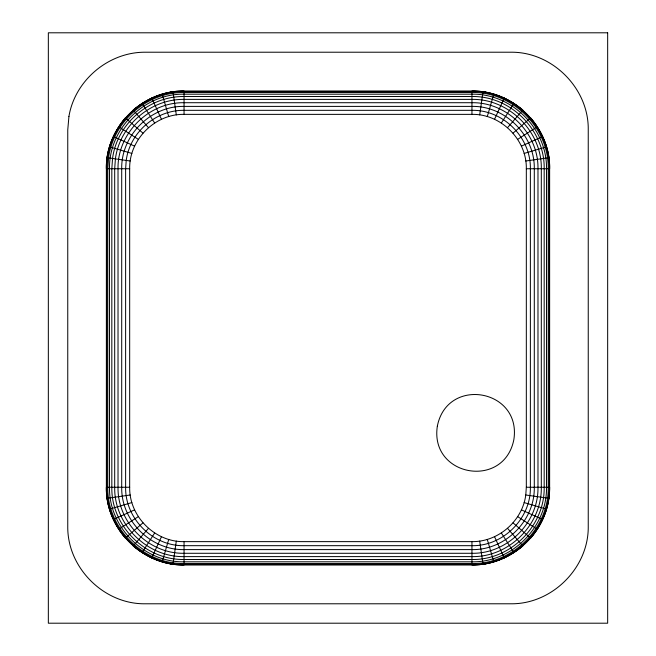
<?xml version="1.0" encoding="UTF-8"?>
<svg xmlns="http://www.w3.org/2000/svg" width="656" height="656" viewBox="0 0 656 656"><rect width="100%" height="100%" fill="white"/><g stroke="black" fill="none" stroke-linecap="round" stroke-linejoin="round"><path stroke-width="0.98" d="M525.776 494.993L526.325 487.252L526.325 168.748C526.916 139.679 501.02 113.783 471.951 114.365L184.049 114.365C154.98 113.783 129.084 139.679 129.675 168.748L129.675 487.252C129.084 516.321 154.98 542.217 184.049 541.635L471.951 541.635C498.216 542.012 522.414 521.044 525.776 494.993L548.842 498.306C544.185 535.526 509.466 565.628 471.951 564.939L184.049 564.939C142.532 565.915 105.386 528.769 106.37 487.252L106.37 168.748C105.386 127.231 142.532 90.085 184.049 91.061L471.951 91.061C513.468 90.085 550.614 127.231 549.63 168.748L549.63 487.252C549.507 505.784 542.701 524.037 530.655 538.125L513.049 522.865M176.308 541.077L172.995 564.144C158.35 561.88 144.484 555.55 133.176 545.964L148.445 528.351M479.692 114.923L483.005 91.856C497.65 94.12 511.516 100.45 522.824 110.036L507.555 127.649M142.951 133.135L125.345 117.875C115.759 129.183 109.421 143.041 107.158 157.694L130.224 161.007M162.163 561.79L168.731 539.429M487.269 116.571L493.837 94.21M151.782 557.92L161.458 536.715M494.542 119.285L504.218 98.08M142.049 552.606L154.652 533M501.348 123L513.951 103.394M513.049 133.135L530.655 117.875C540.241 129.183 546.579 143.041 548.842 157.694L525.776 161.007M142.951 522.865L125.345 538.125C115.759 526.817 109.421 512.959 107.158 498.306L130.224 494.993M176.308 114.923L172.995 91.856C158.35 94.12 144.484 100.45 133.176 110.036L148.445 127.649M479.692 541.077L483.005 564.144C497.65 561.88 511.516 555.55 522.824 545.964L507.555 528.351M517.699 139.351L537.305 126.747M118.695 529.253L138.301 516.649M542.61 136.473L521.413 146.157M113.39 519.527L134.587 509.843M524.128 153.43L546.489 146.862M131.872 502.57L109.511 509.138M129.675 168.748L106.37 168.748C105.649 127.215 142.516 90.348 184.049 91.061L184.049 114.365M526.325 168.748L549.63 168.748C550.351 127.215 513.484 90.348 471.951 91.061L471.951 114.365M129.675 487.252L106.37 487.252C105.649 528.785 142.516 565.652 184.049 564.939L184.049 541.635M526.325 487.252L549.63 487.252C550.351 528.785 513.484 565.652 471.951 564.939L471.951 541.635M109.511 146.862L131.872 153.43M524.128 502.57L546.489 509.138M113.39 136.473L134.587 146.157M542.61 519.527L521.413 509.843M118.695 126.747L138.301 139.351M537.305 529.253L517.699 516.649M501.348 533L513.951 552.606M142.049 103.394L154.652 123M494.542 536.715L504.218 557.92M161.458 119.285L151.782 98.08M487.269 539.429L493.837 561.79M162.163 94.21L168.731 116.571M107.51 157.743L106.723 168.748L106.723 487.252C105.887 528.588 142.713 565.415 184.049 564.586L471.951 564.586C513.287 565.415 550.113 528.588 549.277 487.252L549.277 168.748C550.113 127.412 513.287 90.585 471.951 91.414L184.049 91.414C146.698 90.872 112.291 120.688 107.51 157.743M108.552 157.891L107.773 168.748L107.773 487.252C106.953 528.031 143.279 564.349 184.049 563.529L471.951 563.529C512.721 564.349 549.047 528.031 548.227 487.252L548.227 168.748C549.047 127.969 512.721 91.651 471.951 92.471L184.049 92.471C147.206 91.938 113.267 121.344 108.552 157.891M112.553 158.465L111.823 168.748L111.823 487.252C111.044 525.866 145.443 560.265 184.049 559.486L471.951 559.486C510.557 560.265 544.956 525.866 544.177 487.252L544.177 168.748C544.956 130.134 510.557 95.735 471.951 96.514L184.049 96.514C149.158 96.014 117.022 123.861 112.553 158.465M126.223 160.433L125.624 168.748L125.624 487.252C125.001 518.486 152.823 546.309 184.049 545.677L471.951 545.677C503.177 546.309 530.999 518.486 530.376 487.252L530.376 168.748C530.999 137.514 503.177 109.691 471.951 110.323L184.049 110.323C155.825 109.913 129.831 132.438 126.223 160.433M534.296 487.252C534.968 520.585 505.276 550.269 471.951 549.605L184.049 549.605C150.724 550.269 121.032 520.585 121.704 487.252L121.704 168.748C121.032 135.415 150.724 105.731 184.049 106.395L471.951 106.395C505.276 105.731 534.968 135.415 534.296 168.748L534.296 487.252M537.977 487.252C538.691 522.553 507.244 553.992 471.951 553.287L184.049 553.287C148.756 553.992 117.309 522.553 118.023 487.252L118.023 168.748C117.309 133.447 148.756 102.008 184.049 102.713L471.951 102.713C507.244 102.008 538.691 133.447 537.977 168.748L537.977 487.252M546.514 487.252C547.309 527.112 511.803 562.618 471.951 561.815L184.049 561.815C144.197 562.618 108.691 527.112 109.486 487.252L109.486 168.748C108.691 128.888 144.197 93.382 184.049 94.185L471.951 94.185C511.803 93.382 547.309 128.888 546.514 168.748L546.514 487.252M115.399 158.875L114.693 168.748L114.693 487.252C113.947 524.324 146.977 557.354 184.049 556.608L471.951 556.608C509.023 557.354 542.053 524.324 541.307 487.252L541.307 168.748C542.053 131.676 509.023 98.646 471.951 99.384L184.049 99.384C150.544 98.9 119.687 125.64 115.399 158.875M68.937 116.415L67.757 129.904L67.757 526.096C67.043 567.629 103.91 604.496 145.443 603.782L510.557 603.782C552.09 604.496 588.957 567.629 588.243 526.096L588.243 129.904C588.957 88.371 552.09 51.504 510.557 52.218L145.443 52.218C108.781 51.849 74.94 80.245 68.937 116.415M437.347 426.129C429.508 476.584 503.964 489.712 513.853 439.618C521.692 389.164 447.236 376.036 437.347 426.129M607.661 32.8L48.339 32.8L48.339 623.2L607.661 623.2L607.661 32.8"/></g></svg>
